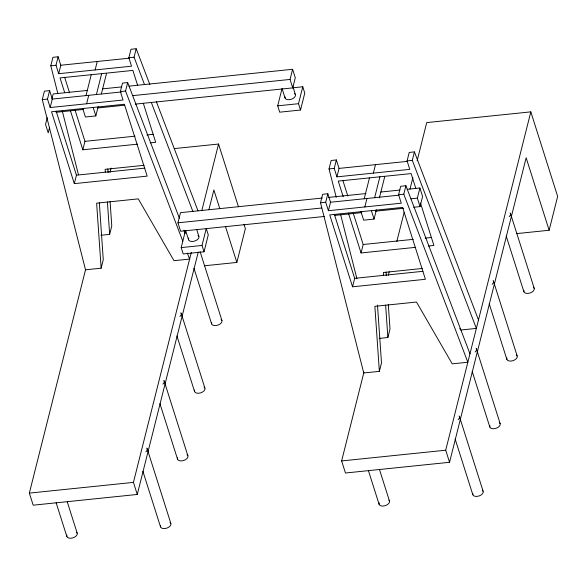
<?xml version="1.0" encoding="UTF-8"?>
<svg xmlns="http://www.w3.org/2000/svg" width="587" height="587" viewBox="0 0 587 587"><rect width="100%" height="100%" fill="white"/><g stroke="black" fill="none" stroke-linecap="round" stroke-linejoin="round"><path stroke-width="0.88" d="M99.328 202.838L103.268 259.733L101.14 268.193L85.526 269.8L42.286 99.614L44.414 91.154L49.616 90.618L52.302 99.071L50.174 107.531L123.035 100.025L120.357 91.565L122.485 83.112L127.687 82.576L179.387 218.203M57.775 93.252L50.798 65.773L52.925 57.321L58.128 56.785L60.813 65.238L58.685 73.698L131.547 66.192L128.869 57.731L130.996 49.271L136.199 48.736L149.854 84.565M50.174 107.531L47.488 99.078L49.616 90.618M58.685 73.698L56 65.238L58.128 56.785M47.239 117.635L45.537 124.4L48.222 132.86L49.499 127.783M51.92 99.027L53.197 93.949L87.69 90.398M85.966 95.71L91.249 74.71M86.605 103.774L88.732 95.321M95.116 69.941L97.244 61.481M96.378 94.632L101.661 73.632M74.314 183.636L51.517 111.757L124.378 104.251L147.176 176.129L74.314 183.636L76.442 175.175L56.117 111.097M137.475 144.167L82.826 149.802L84.954 141.342L75.063 110.165M82.738 108.544L85.423 116.996L95.835 115.925L98.176 106.621M101.368 93.935L106.474 73.632M182.784 241.162L125.559 91.029L127.687 82.576M144.475 84.491L134.071 57.196L136.199 48.736M198.245 252.102L137.27 494.459L33.18 505.187L29.35 493.109L85.643 269.323M109.996 172.527L111.112 168.087M100.971 235.255L109.652 234.36L111.779 225.9L110.085 201.517M324.45 216.456L180.627 231.271L177.942 222.818L180.495 212.663L322.285 198.054M204.027 251.801L202.009 245.461L206.264 228.548L208.282 234.888L204.027 251.801L183.203 253.951L181.192 247.604L185.448 230.691M137.27 494.459L133.44 482.382L191.318 252.307M201.796 210.645L218.555 144.042L174.2 148.606M208.957 209.486L213.873 189.953L219.692 208.29M204.283 265.794L236.862 262.433L245.373 228.6L243.994 224.241M292.81 87.801L302.767 86.773L304.778 93.113L300.522 110.033L279.705 112.176L277.695 105.836L281.951 88.916M135.252 104.119L292.737 87.889L290.051 79.436L292.605 69.288L129.001 86.142M292.737 87.889L295.29 77.741L292.605 69.288M300.522 110.033L298.512 103.694L302.767 86.773M377.492 305.093L381.491 362.898L379.363 371.358L363.749 372.965L320.517 202.772L322.645 194.319L327.847 193.783L330.532 202.236L328.404 210.696L401.266 203.19L398.58 194.73L400.708 186.277L405.918 185.734L469.974 353.785M336.234 197.305L329.028 168.939L331.156 160.486L336.358 159.943L339.044 168.403L336.916 176.863L409.777 169.357L407.092 160.897L409.22 152.437L414.429 151.901L478.486 319.952M328.404 210.696L325.719 202.236L327.847 193.783M336.916 176.863L334.23 168.403L336.358 159.943M364.197 198.868L369.48 177.868M364.835 206.94L366.963 198.479M373.347 173.106L375.475 164.646M374.609 197.797L379.892 176.797M352.545 286.801L329.74 214.923L402.609 207.416L425.406 279.287L352.545 286.801L354.673 278.341L334.341 214.255M415.699 247.332L361.056 252.96L363.184 244.508L353.293 213.33M360.968 211.709L363.654 220.162L374.058 219.09L376.399 209.786M379.378 197.944L384.698 176.797M379.363 371.358L374.866 306.326L416.499 302.041L452.232 363.852L467.846 362.238L403.79 194.194L405.918 185.734M459.826 328.434L460.744 330.019L476.358 328.404L412.301 160.361L414.429 151.901M516.553 233.619L549.139 230.258L526.15 157.778L449.547 462.292L345.457 473.012L341.627 460.934L363.962 372.129M388.315 275.332L389.203 271.781M396.797 241.587L404.172 212.281M409.983 189.197L412.888 177.648M417.13 160.779L426.734 122.595L530.824 111.868L557.65 196.425L549.139 230.258M413.659 207.262L420.035 206.609L417.35 198.149L419.903 188.001L407.195 189.308M420.035 206.609L422.589 196.454L419.903 188.001M379.202 338.413L387.875 337.525L390.003 329.065L388.315 304.675M449.547 462.292L445.716 450.207L530.824 111.868M50.798 65.773L56 65.238M128.869 57.731L134.071 57.196M60.813 65.238L129.118 58.201M102.644 88.857L121.729 86.891M42.286 99.614L47.488 99.078M120.357 91.565L125.559 91.029M52.302 99.071L121.524 91.939M132.809 95.637L290.051 79.436M56.059 112.278L83.369 109.461M97.934 107.964L124.334 105.242M277.695 105.836L298.512 103.694M84.954 141.342L135.047 136.177M146.889 134.959L153.266 134.306M150.221 142.854L155.687 142.289L143.331 103.327M144.064 165.321L105.146 169.327L105.33 172.042M76.442 175.175L144.754 168.139M329.028 168.939L334.23 168.403M407.092 160.897L412.301 160.361M339.044 168.403L407.349 161.366M328.647 197.401L365.914 193.563M380.868 192.022L399.93 190.056M320.517 202.772L325.719 202.236M398.58 194.73L403.79 194.194M330.532 202.236L398.837 195.2M177.942 222.818L321.551 208.018M410.995 198.802L417.35 198.149M334.465 215.422L361.775 212.611M375.431 211.203L403.651 208.297M181.192 247.604L202.009 245.461M363.184 244.508L413.277 239.342M425.113 238.124L431.489 237.471M428.451 246.019L433.918 245.454L420.461 203.021M422.295 268.486L383.37 272.493L383.56 275.208M354.673 278.341L422.978 271.304M29.35 493.109L133.44 482.382M341.627 460.934L445.716 450.207M156.355 101.624L197.98 210.814M151.307 102.409L192.925 211.591M183.936 230.148L185.243 233.56M187.341 253.107L189.616 259.08L174.001 260.687L138.268 198.876L96.635 203.168L101.14 268.193M510.47 213.492L534.192 288.261M506.236 236.106L523.89 291.754M493.447 281.158L517.169 355.935M489.213 303.772L506.867 359.42M476.424 348.825L500.146 423.601M415.787 188.302L411.12 173.583L338.251 181.09L343.197 196.674M472.19 371.439L489.844 427.087M459.408 416.491L483.123 491.268M455.167 439.113L472.821 494.753M371.38 210.63L374.058 219.09M342.852 180.422L347.798 196.014M348.414 213.132L361.056 252.96M292.7 86.106L295.386 94.558M282.127 88.747L285.077 98.051M379.51 469.622L389.445 500.924M368.379 470.495L379.136 504.409M218.555 144.042L238.461 206.807M225.511 226.633L236.862 262.433M196.74 229.568L198.883 236.334M200.13 251.75L221.915 320.436M185.631 230.522L188.581 239.819M137.556 85.137L132.889 70.418L60.028 77.924L64.695 92.643M193.959 268.281L211.613 323.921M181.178 313.326L204.9 388.102M176.936 335.947L194.59 391.595M93.15 107.472L95.835 115.925M164.155 381L187.877 455.776M64.629 77.257L69.567 92.849M70.462 110.833L82.826 149.802M159.921 403.614L177.567 459.261M147.132 448.666L170.854 523.443M142.898 471.28L160.544 526.928M67.241 501.79L77.168 533.091M56.11 502.67L66.867 536.584M340.511 214.145L356.947 278.854M62.281 110.98L78.497 174.801M386.063 272.163L386.312 275.78M385.622 305.005L387.875 337.525M107.832 168.997L108.089 172.615M107.399 201.847L109.652 234.36M510.14 212.934A5.444 3.155 -17.6 0 1 509.208 216.632M533.319 287.234A5.444 3.155 -17.6 0 1 530.01 293.008A5.444 3.155 -17.6 0 1 523.934 290.235M493.117 280.601A5.444 3.155 -17.6 0 1 492.185 284.306M516.296 354.9A5.444 3.155 -17.6 0 1 512.994 360.675A5.444 3.155 -17.6 0 1 506.911 357.909M476.094 348.267A5.444 3.155 -17.6 0 1 475.169 351.973M499.28 422.574A5.444 3.155 -17.6 0 1 495.971 428.341A5.444 3.155 -17.6 0 1 489.888 425.575M459.078 415.941A5.444 3.155 -17.6 0 1 458.146 419.639M482.257 490.24A5.444 3.155 -17.6 0 1 478.948 496.008A5.444 3.155 -17.6 0 1 472.865 493.241M388.865 500.117A5.444 3.155 -17.6 0 1 384.991 505.745A5.444 3.155 -17.6 0 1 379.18 502.898M76.596 532.292A5.444 3.155 -17.6 0 1 72.722 537.919A5.444 3.155 -17.6 0 1 66.911 535.065M146.801 448.108A5.444 3.155 -17.6 0 1 145.87 451.814M169.981 522.415A5.444 3.155 -17.6 0 1 166.671 528.183A5.444 3.155 -17.6 0 1 160.589 525.416M163.824 380.442A5.444 3.155 -17.6 0 1 162.893 384.147M187.004 454.742A5.444 3.155 -17.6 0 1 183.694 460.516A5.444 3.155 -17.6 0 1 177.612 457.75M180.847 312.776A5.444 3.155 -17.6 0 1 179.916 316.474M204.027 387.075A5.444 3.155 -17.6 0 1 200.717 392.85A5.444 3.155 -17.6 0 1 194.635 390.076M221.05 319.409A5.444 3.155 -17.6 0 1 217.74 325.176A5.444 3.155 -17.6 0 1 211.658 322.41M198.01 235.306A5.444 3.155 -17.6 0 1 194.458 241.147A5.444 3.155 -17.6 0 1 188.765 237.984M294.513 93.531A5.444 3.155 -17.6 0 1 291.438 99.225A5.444 3.155 -17.6 0 1 285.025 96.84"/></g></svg>
